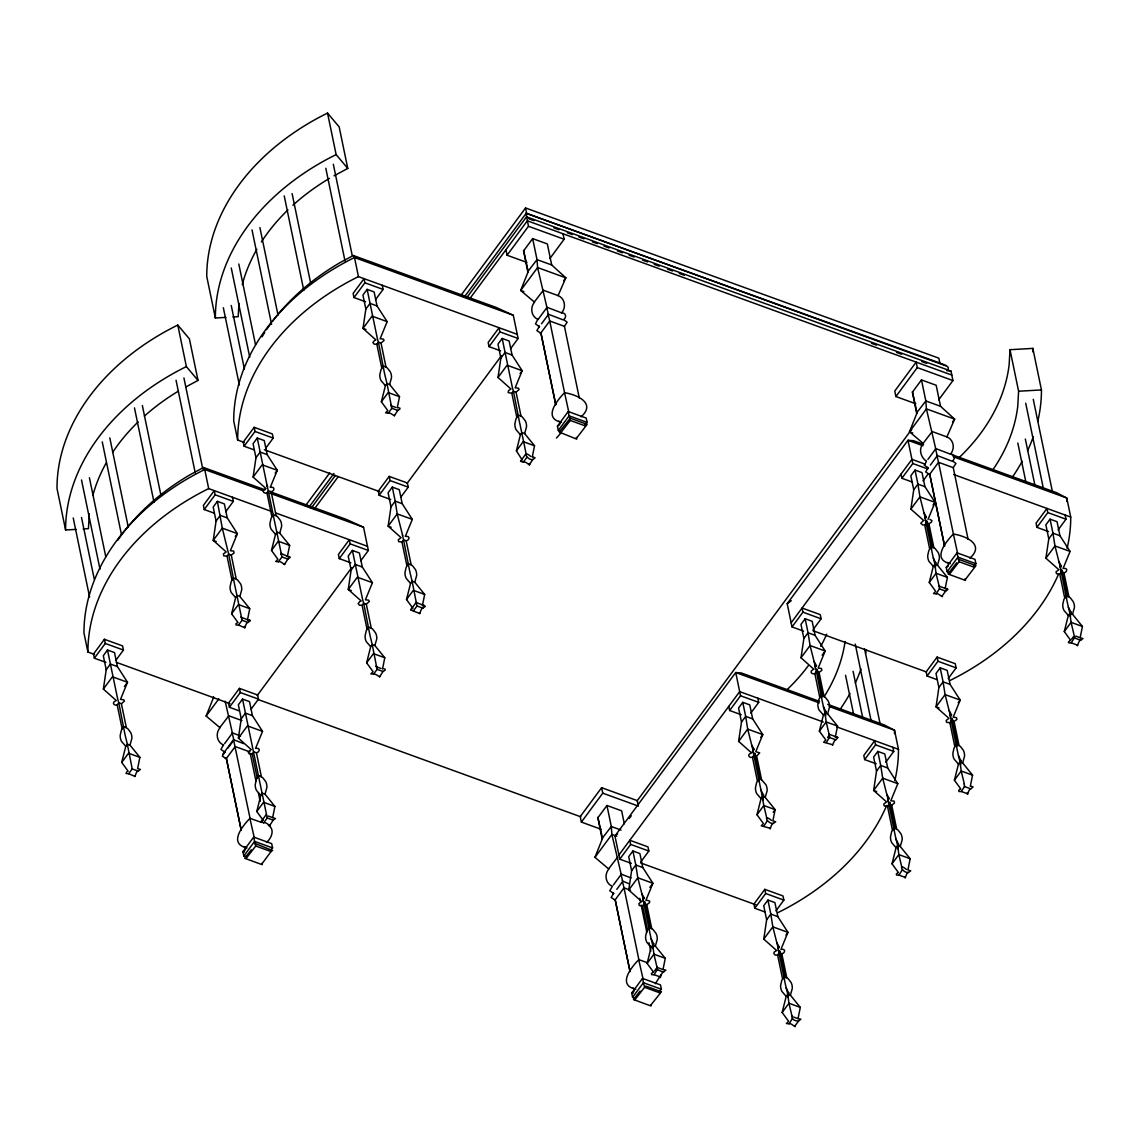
<?xml version="1.0" encoding="UTF-8"?>
<svg xmlns="http://www.w3.org/2000/svg" width="1140" height="1140" viewBox="0 0 1140 1140"><rect width="100%" height="100%" fill="white"/><g stroke="black" fill="none" stroke-linecap="round" stroke-linejoin="round"><path stroke-width="1.5" d="M243.675 743.636L233.529 739.689L250.045 818.264C242.735 825.645 227.858 843.956 247.01 847.875M241.138 616.754L242.079 620.26L248.007 622.411L250.301 620.787L241.409 617.324M268.199 816.055L275.453 818.534L273.158 820.144L267.245 817.993L260.39 785.132A26.106 1.61 74.4 0 1 259.136 779.119L242.535 699.105L249.532 701.642L252.424 715.664L262.542 731.367L255.531 748.467M281.067 553.484L281.965 556.933L287.879 559.084L290.173 557.474L281.024 553.442L281.452 554.453L275.111 524.072A26.106 1.61 74.4 0 1 273.871 518.059L257.255 438.045L264.252 440.582L267.159 454.603L277.276 470.307L270.251 487.421M530.798 456.47C521.75 448.875 527.051 460.859 532.793 459.491L535.087 457.881L532.95 456.869M835.777 739.789L829.863 737.651L828.923 734.146L837.943 737.537L835.777 739.789C834.067 739.618 832.129 747.256 832.528 744.862M938.79 585.476L939.731 588.981L945.659 591.133L947.953 589.508L939.061 586.046M213.351 697.951L213.394 697.01M527.891 272.389L523.559 250.415L528.219 271.562L520.667 290.472L534.532 302.185C529.844 307.586 531.154 316.692 538.109 319.442L546.929 307.501L537.596 267.558L537.026 259.635L532.665 238.616L547.357 243.946L551.703 264.979L565.839 277.818L558.087 295.602C565.027 298.352 566.352 307.458 561.649 312.859L546.687 307.173L548.383 314.512L541.514 323.803M602.177 839.268L597.845 817.294L602.504 838.427L594.952 857.351L608.817 869.065C604.129 874.451 605.44 883.557 612.394 886.322L609.757 890.768L613.349 893.247M916.702 413.706L912.37 391.732L917.03 412.865L909.478 431.789L923.343 443.503C917.857 449.132 921.334 458.28 926.506 461.101M89.276 513.827L88.436 528.675L83.163 528.974M238.944 303.496L238.189 316.692L232.916 316.991M1037.813 421.216A229.781 170.772 -11.7 0 0 1041.447 389.923L1032.84 348.398L1010.011 349.709L1009.156 364.558A206.696 153.601 -11.7 0 1 959.025 457.696M1010.011 349.709L1018.604 391.234L1017.764 406.082A206.696 153.601 -11.7 0 1 992.498 470.35M653.192 948.551L653.719 943.806A36.736 18.91 36.5 0 1 651.197 938.876A26.106 1.61 74.4 0 1 649.33 929.927L642.789 898.363A3.391 1.753 36.5 0 1 644.257 898.078L641.834 893.717M763.059 799.895L763.601 795.15A36.736 18.91 36.5 0 1 761.064 790.205A26.106 1.61 74.4 0 1 759.197 781.256L752.714 749.635A3.391 1.753 36.5 0 1 754.124 749.422L751.702 745.047M788.21 997.628L788.752 992.883A36.736 18.91 36.5 0 1 786.215 987.952A26.106 1.61 74.4 0 1 784.363 979.004L777.822 947.44A3.391 1.753 36.5 0 1 779.276 947.155L776.853 942.794M825.446 716.305L825.987 711.559A36.736 18.91 36.5 0 1 823.451 706.629A26.106 1.61 74.4 0 1 821.584 697.68L816.425 671.489C815.87 668.411 813.732 665.774 816.511 665.831L814.088 661.471M898.092 848.972L898.634 844.227A36.736 18.91 36.5 0 1 896.097 839.282L896.069 839.225A26.106 1.61 74.4 0 1 894.23 830.333L887.69 798.769A3.391 1.753 36.5 0 1 889.157 798.499L886.735 794.124M935.313 567.649L935.855 562.904A36.736 18.91 36.5 0 1 933.318 557.959A26.106 1.61 74.4 0 1 931.466 549.01L924.925 517.46A3.391 1.753 36.5 0 1 926.393 517.175L923.956 512.801M960.479 765.382L961.006 760.636A36.736 18.91 36.5 0 1 958.484 755.706L958.455 755.649A26.106 1.61 74.4 0 1 956.617 746.757L950.076 715.193A3.391 1.753 36.5 0 1 951.544 714.908L949.121 710.548M1070.346 616.726L1070.888 611.981A36.736 18.91 36.5 0 1 1068.351 607.036A26.106 1.61 74.4 0 1 1066.484 598.087L1060.228 567.05M116.294 700.573L103.355 689.059L106.22 669.721L103.312 655.7L107.502 650.028L114.499 652.565L117.406 666.587L127.523 682.29L120.498 699.404L123.804 699.746L124.431 701.1L121.396 703.708L118.774 702.753L117.748 699.305L107.502 650.028M217.384 501.358L213.18 507.043L216.087 521.066L213.223 540.389L226.176 551.917L223.369 553.969L223.768 555.878L227.06 556.22L228.641 554.097L222.286 528.134L217.384 501.358L224.366 503.909L227.273 517.93L237.391 533.634L230.38 550.734L233.671 551.09L234.07 552.986L231.263 555.052L228.641 554.097L233.985 581.372A26.106 1.61 74.4 0 0 235.239 587.399L241.566 617.766M266.048 488.59L253.109 477.076L255.973 457.739L253.066 443.716L257.255 438.045M251.327 749.65L238.388 738.136L241.238 718.798L238.345 704.777L242.535 699.105M367.137 289.375L377.383 338.666L378.395 342.114L381.031 343.069L384.066 340.447L383.425 339.107L380.133 338.751L387.144 321.651L377.026 305.947L374.134 291.926L367.137 289.375L362.947 295.06L365.84 309.068L362.99 328.406L375.929 339.934L375.017 340.361M352.403 550.435L362.663 599.726L363.674 603.174L366.296 604.129L369.332 601.507L368.705 600.167L365.413 599.811L372.424 582.697L362.306 567.007L359.399 552.986L352.403 550.435L348.213 556.106L351.12 570.128L348.256 589.466L361.209 600.994L360.283 601.421M405.284 536.484L412.309 519.384L402.192 503.68L399.285 489.659L392.288 487.122L388.099 492.793L391.006 506.816L388.142 526.153L401.08 537.667L398.288 539.733L398.672 541.628L401.978 541.985L403.56 539.847L402.463 535.002M526.352 454.86L520.025 424.493A26.106 1.61 74.4 0 1 518.771 418.466L513.428 391.191L511.846 393.314L508.127 392.602L508.611 390.493L510.962 389.011L498.009 377.482L500.873 358.145L497.966 344.123L502.17 338.452L509.153 341.003L512.059 355.024L522.177 370.714L515.166 387.828L518.458 388.184L519.085 389.524L516.049 392.146L513.428 391.191L512.416 387.743L502.17 338.452M643.145 900.286L643.316 900.914A3.391 1.753 36.5 0 0 645.14 902.395L642.59 905.858L639.284 905.502L638.899 903.607L641.692 901.54L628.753 890.027L631.603 870.689L628.71 856.667L632.899 850.996L639.896 853.547L642.789 867.554L652.907 883.258L645.895 900.372M754.124 749.422L751.559 752.885L738.62 741.37L741.485 722.033L738.577 708.011L742.767 702.34L749.764 704.876L752.671 718.898L762.788 734.602L755.763 751.702L759.71 752.885L756.661 756.019L761.577 779.746L765.881 784.719A26.106 17.385 -18.8 0 1 767.135 790.732L765.239 797.43L775.143 809.642L772.877 820.9L775.685 821.755L773.39 823.379C771.068 823.151 770.07 831.773 770.013 827.953M813.946 669.308L801.007 657.78L803.871 638.443L800.964 624.421L805.154 618.749L812.15 621.3L815.057 635.322L825.175 651.011L818.149 668.125L821.456 668.482L821.84 670.377L819.047 672.443L816.425 671.489M776.725 950.618L763.772 939.104L766.636 919.766L763.729 905.744L767.933 900.073L774.915 902.609L777.822 916.631L787.94 932.335L780.928 949.449M923.827 520.638L910.874 509.124L913.739 489.787L910.832 475.765L915.035 470.093L922.018 472.63L924.925 486.652L935.042 502.355L928.031 519.455M889.072 804.142L891.694 805.097L894.487 803.03L894.102 801.135L890.796 800.779L897.821 783.679L887.704 767.975L884.797 753.953L877.8 751.417L873.611 757.088L876.518 771.11L873.653 790.448L886.592 801.962L883.799 804.014L884.184 805.923L887.49 806.279L890.055 802.802A3.391 1.753 36.5 0 1 888.317 801.448L888.046 800.693M951.444 720.566L954.08 721.52L956.873 719.454L956.489 717.559L953.183 717.202L960.194 700.088L950.076 684.385L947.183 670.377L940.187 667.826L935.997 673.498L938.89 687.52L936.04 706.857L948.979 718.371L946.186 720.437L946.571 722.332L949.877 722.689L952.442 719.226A3.391 1.753 36.5 0 1 950.703 717.872L950.703 717.872M1060.571 569.202L1060.528 569.259A3.391 1.753 36.5 0 0 1062.309 570.556L1059.744 574.033L1056.452 573.677L1056.053 571.781L1058.861 569.715L1045.907 558.201L1048.772 538.864L1045.865 524.842L1050.054 519.17L1057.051 521.707L1059.958 535.729L1070.075 551.432L1063.064 568.532M624.321 823.764L621.642 810.825L606.95 805.481L611.311 826.514L611.881 834.437L621.215 874.38L613.377 884.996M115.382 701.014C111.592 702.283 113.9 706.259 117.192 704.891L118.774 702.753L124.117 730.042A26.106 1.61 74.4 0 0 125.357 736.055L127.338 744.164L129.974 745.118L139.878 757.345L137.612 768.588L140.419 769.457L138.125 771.068C135.803 770.84 134.805 779.461 134.748 775.642M247.48 619.918L249.745 608.674L239.842 596.462L237.22 595.507L235.638 597.645L231.605 613.762L238.018 622.568M284.501 563.659C285.998 566.922 280.697 560.168 278.416 561.735L275.738 561.507L277.904 559.255L271.491 550.435L275.524 534.318L277.106 532.18L279.728 533.135L289.631 545.362L287.365 556.605L289.731 556.605M272.645 817.665L274.911 806.422L265.007 794.195L262.371 793.24L260.804 795.378L256.757 811.495L263.183 820.315M397.247 407.935L399.513 396.692L389.609 384.479L386.973 383.524L384.992 375.416A26.106 1.61 74.4 0 1 383.738 369.389L378.395 342.114L376.827 344.237L374.148 344.152L372.894 342.541L374.219 340.874M382.513 668.995L384.779 657.751L374.875 645.539L372.253 644.584L370.258 636.476A26.106 1.61 74.4 0 1 369.018 630.449L363.674 603.174L362.093 605.297L359.413 605.212L358.174 603.601L359.485 601.934M406.282 536.399C410.386 535.7 409.403 540.417 406.182 540.802L403.56 539.847L408.904 567.136A26.106 1.61 74.4 0 0 410.144 573.149L412.124 581.257L414.761 582.212L424.664 594.439L422.399 605.682L425.206 606.537L422.911 608.161C420.589 607.933 419.591 616.555 419.534 612.736M532.266 457.012L534.532 445.769L524.628 433.556L522.006 432.601L520.424 434.725L516.392 450.856L522.149 459.89M658.564 967.946L663.01 969.556L665.276 958.312L655.357 946.1L652.736 945.145L651.182 938.876M835.264 737.309L837.529 726.066L827.626 713.854L824.99 712.899L823.436 706.643M793.597 1017.023L798.029 1018.633L800.294 1007.39L790.39 995.177L787.769 994.223L786.215 987.952M933.318 557.973L934.871 564.229L937.493 565.183L947.397 577.41L945.131 588.653L947.497 588.639M896.083 839.297L897.636 845.552L900.272 846.507L910.176 858.719L907.91 869.977L910.718 870.832L908.423 872.456C906.129 872.228 905.075 880.864 905.046 877.031M970.297 786.386L972.562 775.143L962.659 762.931L960.023 761.976L958.469 755.706M1075.733 636.106L1080.164 637.73L1082.43 626.473L1072.526 614.26L1069.904 613.306L1068.351 607.05M128.15 771.239L121.724 762.418L125.771 746.301L127.338 744.164L132.212 768.916L138.125 771.068M394.511 415.487C395.495 417.212 390.222 412.067 388.298 413.065L385.619 412.851L387.785 410.585L381.358 401.779L385.405 385.662L386.973 383.524L391.334 405.783L395.765 407.407M379.777 676.547C380.774 678.272 375.502 673.127 373.564 674.125L370.885 673.911L373.051 671.645L366.638 662.839L370.671 646.708L372.253 644.584L376.599 666.843L381.031 668.468M412.936 608.332L406.51 599.512L410.557 583.395L412.124 581.257L416.485 603.53L416.057 602.504L424.75 605.668M653.548 972.206L647.121 963.4L651.154 947.269L653.719 943.806M769.842 828.181L761.249 825.802L763.415 823.55L757.003 814.73L761.035 798.613L763.601 795.15M832.229 744.591L823.636 742.226L825.802 739.96L819.375 731.153L823.422 715.022L825.987 711.559M795.178 1025.687C796.618 1029.135 790.847 1022.295 789.08 1023.763L786.415 1023.535L788.567 1021.283L782.154 1012.462L786.187 996.346L788.752 992.883M942.281 595.707C943.721 599.155 937.949 592.301 936.197 593.783L933.518 593.555L935.669 591.304L929.257 582.483L933.29 566.366L935.855 562.904M898.448 872.613L892.022 863.806L896.069 847.69L898.634 844.227M960.835 789.037L954.408 780.23L958.455 764.099L961.006 760.636M1070.702 640.381L1064.29 631.56L1068.322 615.443L1070.888 611.981M223.169 745.346L220.946 749.45L224.537 751.93M660.886 974.857L655.343 983.72M224.623 752.329L222.343 756.19L225.877 758.428M539.149 326.767L536.869 330.629L540.403 332.866M613.434 893.646L611.154 897.508L614.688 899.745M927.96 468.084L925.68 471.946L929.214 474.183M222.699 745.745L223.583 745.004C216.629 742.254 215.317 733.148 220.006 727.748L206.141 716.034L213.693 697.124M265.136 489.032C261.359 490.3 263.668 494.276 266.945 492.907L268.527 490.77L271.149 491.725C274.37 491.34 275.353 486.623 271.249 487.322M930.326 465.12L937.194 455.829L935.498 448.476L950.461 454.162C955.163 448.775 953.838 439.67 946.898 436.905L954.65 419.135L940.529 406.296L925.837 400.952L921.476 379.919L936.168 385.263L940.529 406.296M129.974 745.118L131.87 738.421A26.106 17.385 -18.8 0 0 130.615 732.407L127.666 728.56L123.676 726.479L121.339 730.327L120.213 735.314A26.106 17.385 -18.8 0 0 121.453 741.342L125.771 746.301M239.842 596.462L241.737 589.765A26.106 17.385 -18.8 0 0 240.497 583.737L237.533 579.904L233.558 577.823L231.22 581.671L230.095 586.658A26.106 17.385 -18.8 0 0 231.335 592.672L235.638 597.645M279.728 533.135L281.623 526.438A26.106 17.385 -18.8 0 0 280.369 520.424L277.419 516.577L273.443 514.496L271.092 518.344L269.966 523.331A26.106 17.385 -18.8 0 0 271.22 529.359L275.524 534.318M389.609 384.479L391.49 377.782A26.106 17.385 -18.8 0 0 390.251 371.754L387.286 367.921L383.311 365.84L380.974 369.688L379.848 374.675A26.106 17.385 -18.8 0 0 381.088 380.689L385.405 385.662M265.007 794.195L266.888 787.498A26.106 17.385 -18.8 0 0 265.649 781.484L262.685 777.637L258.709 775.556L256.372 779.404L255.246 784.391A26.106 17.385 -18.8 0 0 256.486 790.419L260.804 795.378M374.875 645.539L376.77 638.842A26.106 17.385 -18.8 0 0 375.516 632.814L372.566 628.981L368.591 626.9L366.239 630.748L365.114 635.735A26.106 17.385 -18.8 0 0 366.368 641.749L370.671 646.708M414.761 582.212L416.656 575.515A26.106 17.385 -18.8 0 0 415.402 569.501L412.452 565.654L408.462 563.573L406.125 567.421L404.999 572.408A26.106 17.385 -18.8 0 0 406.253 578.436L410.557 583.395M524.628 433.556L526.523 426.859A26.106 17.385 -18.8 0 0 525.284 420.831L522.32 416.998L518.344 414.917L516.007 418.765L514.881 423.752A26.106 17.385 -18.8 0 0 516.121 429.766L520.424 434.725M645.14 902.395L650.057 926.122L646.736 931.309L645.611 936.282A26.106 17.385 -18.8 0 0 646.85 942.31L651.154 947.269M655.357 946.1L657.253 939.403A26.106 17.385 -18.8 0 0 656.013 933.375L653.049 929.542L649.073 927.461M753.284 752.372L753.241 752.428A3.391 1.753 36.5 0 0 755.022 753.725L759.938 777.466L756.604 782.639L755.478 787.626A26.106 17.385 -18.8 0 0 756.732 793.64L761.035 798.613M815.67 668.795L815.627 668.852A3.391 1.753 36.5 0 0 817.409 670.149L822.325 693.875L818.99 699.062L817.865 704.05A26.106 17.385 -18.8 0 0 819.119 710.063L823.422 715.022M827.626 713.854L829.521 707.156A26.106 17.385 -18.8 0 0 828.267 701.129L825.317 697.295L821.327 695.215M925.538 520.125L925.495 520.182A3.391 1.753 36.5 0 0 927.276 521.493L932.192 545.219L928.872 550.392L927.746 555.38A26.106 17.385 -18.8 0 0 928.986 561.407L933.29 566.366M937.493 565.183L939.389 558.486A26.106 17.385 -18.8 0 0 938.149 552.472L935.185 548.625L931.209 546.545M778.435 950.105L778.392 950.162A3.391 1.753 36.5 0 0 780.173 951.473L785.09 975.199L781.769 980.386L780.629 985.359A26.106 17.385 -18.8 0 0 781.883 991.387L786.187 996.346M790.39 995.177L792.286 988.466A26.106 17.385 -18.8 0 0 791.046 982.452L788.082 978.605L784.106 976.538M890.055 802.802L894.971 826.529L891.637 831.716L890.511 836.703A26.106 17.385 -18.8 0 0 891.751 842.716L896.069 847.69M900.272 846.507L902.168 839.81A26.106 17.385 -18.8 0 0 900.914 833.782L897.964 829.948L893.974 827.868M952.442 719.226L957.344 742.952L954.023 748.139L952.898 753.113A26.106 17.385 -18.8 0 0 954.137 759.14L958.455 764.099M962.659 762.931L964.54 756.233A26.106 17.385 -18.8 0 0 963.3 750.206L960.336 746.372L956.36 744.292M1062.309 570.556L1067.225 594.296L1063.891 599.469L1062.765 604.457A26.106 17.385 -18.8 0 0 1064.019 610.484L1068.322 615.443M1072.526 614.26L1074.422 607.563A26.106 17.385 -18.8 0 0 1073.168 601.549L1070.218 597.702L1066.242 595.622M266.29 814.487L260.889 821.926L263.696 822.795C265.962 821.227 271.277 827.982 269.781 824.719M422.911 608.161L416.998 606.01L416.057 602.504L410.642 609.943L419.52 613.405M525.925 453.848L520.51 461.287L523.331 462.142C526.124 460.56 531.169 468.013 529.259 463.51M265.649 448.291L273.201 438.074L272.346 433.927L254.163 427.315L243.262 442.064L244.117 446.224L254.035 449.83M244.117 446.224L255.018 431.476L254.163 427.315M353.998 297.554L364.9 282.805L364.031 278.659L353.129 293.408L353.998 297.554L365.57 301.772M115.895 660.274L123.448 650.057L122.593 645.91L104.41 639.298L93.494 654.047L94.364 658.207L105.935 662.411M94.364 658.207L105.265 643.459L104.41 639.298M204.231 509.537L215.147 494.789L214.277 490.642L203.376 505.391L204.231 509.537L214.149 513.143M255.973 457.739L260.162 452.067L267.159 454.603M365.84 309.068L370.044 303.397L377.026 305.947M375.53 299.635L383.083 289.418L382.214 285.257M106.22 669.721L110.409 664.05L117.406 666.587M216.087 521.066L220.277 515.38L227.273 517.93M225.777 511.618L233.315 501.401L232.46 497.24M253.109 477.076L262.171 464.821L277.276 470.307L275.168 473.143M103.355 689.059L112.418 676.804L127.523 682.29L124.374 686.551M235.296 536.47L237.391 533.634L222.286 528.134L213.223 540.389L216.244 541.486M271.491 550.435L278.288 541.229L289.631 545.362M381.358 401.779L388.17 392.573L399.513 396.692M305.377 505.861L329.731 472.929M460.988 295.331L525.554 207.965L938.847 358.174L939.844 363.019C942.196 364.187 952.313 366.453 946.77 370.671L950.988 371.099L952.94 380.56L938.69 399.855M309.467 506.516L333.906 473.485M464.108 297.312L526.552 212.824L525.554 207.965M121.724 762.418L128.535 753.212L139.878 757.345M231.605 613.762L238.403 604.556L249.745 608.674M311.02 508.397L335.317 475.522M467.357 296.87L526.509 216.828L950.988 371.099M313.956 509.509L338.252 476.634M470.293 297.982L527.336 220.804L951.815 375.074M278.416 561.735L281.965 556.933M388.298 413.065L391.847 408.277L390.892 404.771L391.334 405.783M527.008 262.471L507.086 255.232L528.476 226.29L526.01 213.123L945.758 365.812M126.896 771.766L125.984 773.49L128.663 773.718L132.212 768.916M237.362 622.796L235.923 623.822L236.18 625.062L238.545 625.048L242.079 620.26M287.879 559.084L284.487 564.328M398.558 407.75L399.926 408.163L399.855 409.174L397.76 410.428L394.369 415.673M248.007 622.411C245.157 622.668 244.901 631.346 244.473 626.416M134.734 776.312L128.663 773.718M244.615 627.655L238.545 625.048M523.859 250.529L532.665 238.616M206.141 716.034L218.837 698.849M549.879 258.538L564.129 239.243L563.003 233.771M400.682 497.368L408.234 487.151L407.379 483.004L389.196 476.392L378.28 491.141L379.15 495.301L390.721 499.505M379.15 495.301L390.051 480.553L389.196 476.392M489.017 346.631L499.933 331.882L499.064 327.721L488.162 342.485L489.017 346.631L500.588 350.835M250.928 709.351L258.481 699.134L257.612 694.987L239.429 688.375L228.527 703.124L229.397 707.284L239.315 710.89M229.397 707.284L240.298 692.536L239.429 688.375M339.264 558.614L350.165 543.865L349.31 539.705L338.409 554.468L339.264 558.614L350.835 562.818M406.966 483.545L501.5 355.652M391.006 506.816L395.195 501.144L392.288 487.122M500.873 358.145L505.063 352.474L512.059 355.024M510.563 348.712L518.101 338.495L513.299 315.267L496.157 307.43L353.3 255.503L339.791 262.784A222.143 165.086 -11.7 0 0 272.503 321.352M257.213 695.528L351.733 567.635M563.716 280.682L565.839 277.818L537.596 267.558L520.667 290.472L523.901 291.655M241.238 718.798L245.442 713.127L252.424 715.664M351.12 570.128L355.31 564.457L362.306 567.007M224.552 743.679L232.403 733.063L225.136 701.228M360.81 560.695L368.348 550.478L363.546 527.25L346.403 519.413L269.995 491.639M498.009 377.482L507.072 365.228L522.177 370.714L520.082 373.564M222.856 754.139L233.529 739.689M227.971 748.04L232.873 741.399M238.388 738.136L247.437 725.881L262.542 731.367M250.415 750.091L248.292 752.272L248.919 753.611L252.225 753.968L253.792 751.83L256.429 752.785C259.649 752.4 260.632 747.683 256.514 748.381M406.51 599.512L413.321 590.306L424.664 594.439M516.392 450.856L523.189 441.65L534.532 445.769M256.757 811.495L263.568 802.289L274.911 806.422M366.638 662.839L373.435 653.633L384.779 657.751M413.45 610.812L416.998 606.01M523.331 462.142L526.865 457.354M263.696 822.795L267.245 817.993M373.564 674.125L377.112 669.337L376.172 665.831L376.599 666.843M270.665 849.785L272.674 850.397L271.035 851.566L255.745 846.008L255.075 843.5L270.665 849.785L272.574 847.932L271.676 843.629L253.693 837.088L242.906 851.68L243.789 855.998L245.143 856.482M559.683 430.92L558.315 430.435L557.432 426.118L568.219 411.526L586.202 418.067L587.1 422.37L585.134 425.035M532.793 459.491L529.402 464.75M261.887 863.393L262.171 864.69L244.672 858.249L251.313 849.742M273.158 820.144L269.767 825.389M383.838 668.809L385.192 669.223L385.135 670.235L383.026 671.474L379.634 676.732M556.42 438.045L561.108 432.844L576.697 439.128L576.284 437.418M255.745 846.008L246.097 858.506M576.398 438.401L587.114 424.379L569.601 417.938L570.271 420.446L560.624 432.944M261.872 863.963L271.035 851.566M638.129 804.755L637.289 800.636L601.621 787.683L580.231 816.611L581.372 822.097L601.293 829.336M581.372 822.097L602.761 793.155L601.621 787.683M895.898 396.535L917.287 367.593L916.147 362.121L894.758 391.049L895.898 396.535L915.819 403.774M598.144 817.394L606.95 805.481M912.67 391.832L921.476 379.919M594.952 857.351L611.881 834.437L616.868 836.247M637.018 800.993L911.672 429.395M631.318 863.379L619.761 859.175L614.945 835.948L735.727 672.529L741.356 672.971L819.432 701.342M803.586 631.132L792.015 626.929L787.198 603.701L907.981 440.282L913.625 440.724L923.585 444.344M629.251 818.52L631.289 815.77M618.892 855.029L739.675 691.61L823.251 721.991M617.638 857.123L608.532 868.965M791.146 622.782L911.929 459.363L925.31 464.222M619.761 859.175L630.662 844.427L629.793 840.265L647.976 846.877L648.845 851.039L640.908 861.769M741.2 714.723L729.629 710.519L740.53 695.756L735.727 672.529L819.304 702.91M792.015 626.929L802.916 612.18L802.061 608.019L820.244 614.631L821.099 618.792L813.162 629.522M911.801 481.878L901.883 478.273L912.798 463.524L907.981 440.282L923.03 445.754M952.527 422L954.65 419.135L926.407 408.875L925.837 400.952L916.731 412.766M927.903 459.434L935.74 448.818L926.407 408.875L909.478 431.789L912.712 432.958M616.783 889.357L621.685 882.716M631.603 870.689L635.807 865.018L632.899 850.996M741.485 722.033L745.674 716.362L742.767 702.34M803.871 638.443L808.06 632.771L805.154 618.749M913.739 489.787L917.928 484.115L915.035 470.093M750.79 713.099L758.713 702.368L757.858 698.221M923.044 480.852L928.003 474.155M628.753 890.027L637.802 877.772L635.807 865.018L642.789 867.554M738.62 741.37L747.683 729.116L745.674 716.362L752.671 718.898M801.007 657.78L810.07 645.525L808.06 632.771L815.057 635.322M910.874 509.124L919.937 496.869L917.928 484.115L924.925 486.652M649.885 887.348L652.907 883.258L637.802 877.772L643.274 899.417L644.257 898.078M760.779 737.323L762.788 734.602L747.683 729.116L753.141 750.747L752.671 749.693M822.154 655.101L825.175 651.011L810.07 645.525L815.527 667.171M933.033 505.077L935.042 502.355L919.937 496.869L925.395 518.5L926.393 517.175M750.647 753.326C746.871 754.594 749.18 758.556 752.457 757.202L755.022 753.725M813.034 669.736C809.243 671.018 811.566 674.98 814.844 673.612L817.409 670.149M922.901 521.08L920.792 523.26L922.816 525.027L924.711 524.956L927.276 521.493M647.121 963.4L653.933 954.194L652.736 945.145M757.003 814.73L763.8 805.524L761.064 790.219M819.375 731.153L826.187 721.948L824.99 712.899M929.257 582.483L936.054 573.278L934.871 564.229M645.725 986.086L659.476 991.087L661.385 989.249L660.488 984.931L642.504 978.391L631.717 992.997L632.6 997.315L633.968 997.799M948.494 572.237L947.14 571.739L946.243 567.435L957.03 552.829L975.014 559.37L975.911 563.687L973.959 566.338M656.683 967.304C660.017 966.991 651.481 968.43 663.523 972.035L665.831 970.083L663.01 969.556M773.39 823.379C767.334 824.277 762.532 813.034 771.395 820.358M654.431 971.009L656.198 968.601M828.965 734.189L829.35 735.158L827.569 737.566M650.798 1005.11L650.983 1005.993L633.484 999.552L640.124 991.045M956.688 562.732L948.01 573.99L965.509 580.431L965.096 578.721M773.205 812.279L775.143 809.642L763.8 805.524L766.807 818.292M657.424 969.356L654.061 974.686L651.695 974.7L651.439 973.446L652.878 972.434M767.306 820.7L763.928 826.03M642.504 978.391L644.556 987.311L634.909 999.823M965.21 579.704L975.926 565.682L958.412 559.241L959.096 561.749L949.435 574.261M829.692 737.11L826.315 742.439M939.56 588.454L936.197 593.783M660.145 976.61C660.188 980.428 661.2 971.822 663.523 972.035M942.11 595.935L945.659 591.133M650.683 1005.266L661.485 991.715L659.476 991.087M775.941 910.846L783.864 900.115L783.009 895.955L764.826 889.343L753.925 904.106L754.78 908.252L764.698 911.857M948.195 678.599L956.132 667.869L955.263 663.708L937.08 657.096L926.179 671.859L927.048 676.006L936.966 679.611M754.78 908.252L765.681 893.504L764.826 889.343M864.661 759.596L875.563 744.833L874.708 740.687L863.792 755.435L864.661 759.596L876.232 763.8M927.048 676.006L937.949 661.257L937.08 657.096M1036.916 527.35L1047.817 512.587L1046.962 508.44L1036.061 523.189L1036.916 527.35L1048.486 531.553M766.636 919.766L770.825 914.095L767.933 900.073M876.518 771.11L880.707 765.439L877.8 751.417M938.89 687.52L943.094 681.848L940.187 667.826M1048.772 538.864L1052.961 533.192L1050.054 519.17M885.808 762.176L893.746 751.445L892.891 747.284M1058.077 529.929L1066 519.199L1065.145 515.052M763.772 939.104L772.835 926.848L770.825 914.095L777.822 916.631M1045.907 558.201L1054.97 545.946L1052.961 533.192L1059.958 535.729M785.93 935.056L787.94 932.335L772.835 926.848L778.292 948.494L779.276 947.155M958.184 702.81L960.194 700.088L945.089 694.602L943.094 681.848L950.076 684.385M777.879 947.369L778.292 948.494M887.747 798.712L888.174 799.824L889.157 798.499M950.133 715.136L950.56 716.248L951.544 714.908M1058.989 561.878L1061.411 566.252L1060.428 567.577L1054.97 545.946L1070.075 551.432M775.798 951.059C772.022 952.342 774.331 956.303 777.608 954.935L780.173 951.473M782.154 1012.462L788.951 1003.257L787.769 994.223M892.022 863.806L898.833 854.601L897.636 845.552M954.408 780.23L961.219 771.025L960.023 761.976M1064.29 631.56L1071.087 622.355L1069.904 613.306M791.716 1016.367C792.671 1013.446 789.407 1020.813 798.542 1021.112L800.864 1019.16L798.029 1018.633M908.423 872.456C902.324 873.297 897.565 862.111 906.428 869.435M1080.164 637.73L1082.986 638.585L1080.677 640.21L1074.764 638.058L1071.087 622.355L1082.43 626.473M1071.586 639.17L1073.367 636.776M792.457 1018.433L789.08 1023.763M902.339 869.777L898.961 875.107L896.596 875.107L896.339 873.867L897.793 872.855M964.226 783.793L964.469 786.529L970.81 788.866L973.118 786.914L970.966 786.244M1074.592 637.531L1071.215 642.86L1068.864 642.86L1068.408 641.991L1070.047 640.609M960.179 789.265L958.726 790.277L958.982 791.531L961.348 791.516L964.711 786.187M795.007 1025.915L798.542 1021.112M967.276 792.884C967.718 797.815 967.96 789.136 970.81 788.866M1077.314 644.784C1077.357 648.603 1078.369 639.982 1080.677 640.21M526.167 213.308L939.844 363.019M581.058 416.855C596.32 403.332 577.396 394.725 564.571 392.702L568.86 412.424M266.532 842.417C271.377 838.442 275.267 829.364 268.37 825.346M969.869 558.158C985.131 544.649 966.207 536.042 953.396 534.019L957.671 553.726M815.043 666.116L815.1 666.059A3.391 1.753 36.5 0 1 816.511 665.831M537.824 319.343L535.472 323.888L539.063 326.368M520.709 460.916L521.564 460.19M410.828 609.572L412.281 608.561M261.074 821.555L262.528 820.544M585.191 424.223L587.1 422.37L569.116 415.829L568.219 411.526M974.002 565.526L975.911 563.687L957.928 557.147L957.03 552.829M538.664 327.137L539.277 326.353M561.649 312.859C566.209 312.531 566.965 318.117 563.103 319.87L548.055 314.127L549.722 320.981L564.442 326.339L567.136 322.164L564.158 319.998M224.138 752.699L224.751 751.915M927.476 468.455L928.088 467.671M950.461 454.162C955.021 453.848 955.776 459.42 951.914 461.173L936.881 455.43L938.534 462.299L953.254 467.642L955.947 463.467L952.983 461.315M612.949 894.017L613.562 893.233M787.198 603.701L791.231 600.68M614.945 835.948L617.624 833.924M557.432 426.118L559.455 424.835L560.538 422L558.7 421.159M946.243 567.435L948.266 566.153M334.02 175.831L347.771 168.435L339.164 126.911L327.536 113.074A229.781 170.772 -11.7 0 0 206.753 276.478L215.36 318.003L225.891 317.405M185.792 386.987L198.004 380.418L189.411 338.894L177.783 325.057A229.781 170.772 -11.7 0 0 57 488.462L65.593 529.986L76.138 529.388M265.007 489.83L203.547 467.486L190.024 474.767A222.143 165.086 -11.7 0 0 117.748 540.289M560.267 431.233L558.315 430.435L569.116 415.829L569.914 418.665L559.241 431.96L560.168 432.986M926.293 522.818L928.915 523.773L931.28 522.277L931.964 520.638L929.927 519.398M1061.326 571.895L1063.948 572.85C1067.168 572.451 1068.166 567.734 1064.048 568.447M644.157 903.735L646.793 904.69L649.586 902.623L649.615 901.099L646.879 900.272M779.19 952.798L781.812 953.752C785.033 953.368 786.03 948.651 781.912 949.349M949.078 572.536L947.14 571.739L957.928 557.147L958.726 559.968M248.164 619.775L249.845 619.918M835.933 737.167L837.615 737.309M927.875 467.685L924.284 465.205L926.364 461.615M1018.604 391.234L1041.447 389.923M539.833 332.794L540.901 332.923L549.722 320.981L564.571 392.702C557.26 400.083 542.384 418.394 561.536 422.313M928.644 474.098L929.713 474.24L938.534 462.299L953.396 534.019C946.086 541.386 931.209 559.697 950.361 563.63M225.307 758.356L226.376 758.485L235.196 746.543L249.917 751.901M614.118 899.66L615.187 899.802L624.007 887.861L622.34 881.006L629.209 883.771M538.479 326.268L539.562 326.453M927.29 467.571L928.373 467.771M223.953 751.83L225.022 752.015M612.764 893.147L613.847 893.332M246.212 856.625L243.789 855.998L254.59 841.391L253.693 837.088M635.023 997.942L632.6 997.315L643.402 982.709L661.385 989.249M528.846 218.78L533.862 220.604M553.912 227.886L558.928 229.71M567.293 232.745L572.308 234.569M578.992 237.006L584.008 238.83M592.372 241.865L597.389 243.689M604.072 246.112L609.088 247.936M617.438 250.971L622.454 252.795M629.138 255.232L634.154 257.056M642.518 260.091L647.534 261.915M654.218 264.338L659.234 266.161M667.598 269.197L672.614 271.021M679.298 273.458L684.314 275.281M871.544 343.325L876.56 345.149M896.61 352.445L901.626 354.255M921.69 361.551L926.706 363.375M528.476 226.29L564.129 239.243M917.287 367.593L952.94 380.56M551.703 264.979L537.026 259.635L527.92 271.448M558.087 295.602L543.353 290.244L534.247 302.086M946.898 436.905L932.178 431.561L923.058 443.403M951.829 454.618L1056.466 492.651L1066.784 498.009L1070.731 517.076A229.781 170.772 -11.7 0 1 1067.097 548.383M953.111 456.684L1066.784 498.009A229.781 170.772 -11.7 0 1 1066.755 501.472M953.724 474.553L1070.731 517.076M513.299 315.267L354.497 257.54L353.3 255.503M912.798 463.524L927.661 468.925M1047.817 512.587L1066 519.199M244.345 442.463L237.662 440.04L233.714 420.959A229.781 170.772 -11.7 0 1 354.497 257.54L358.445 276.621L517.247 334.334M364.9 282.805L383.083 289.418M499.933 331.882L518.101 338.495M387.144 321.651L372.039 316.151L362.99 328.406L366.011 329.503M570.271 420.446L585.561 426.004M959.096 561.749L974.372 567.307M947.397 577.41L936.054 573.278L939.218 586.501M1071.215 642.86L1077.129 645.012M391.847 408.277L397.76 410.428M802.916 612.18L821.099 618.792M937.949 661.257L956.132 667.869M812.891 630.677L926.549 671.987M255.018 431.476L273.201 438.074M390.051 480.553L408.234 487.151M264.409 449.759L379.748 491.682M402.192 503.68L395.195 501.144L397.205 513.898L402.662 535.529M939.061 707.954L936.04 706.857L945.089 694.602L950.56 716.248M412.309 519.384L397.205 513.898L388.142 526.153L391.163 527.25M263.24 490.784L204.73 469.523L203.547 467.486M269.923 493.221L363.546 527.25M827.74 704.363L884.212 724.898L894.529 730.256L898.477 749.322A229.781 170.772 -11.7 0 1 894.843 780.629M829.336 706.558L894.529 730.256A229.781 170.772 -11.7 0 1 894.487 733.704M94.591 654.446L87.908 652.023L83.961 632.942A229.781 170.772 -11.7 0 1 204.73 469.523L208.691 488.604L272.204 511.689M275.552 512.9L367.493 546.317M215.147 494.789L233.315 501.401M350.165 543.865L368.348 550.478M837.529 726.066L826.187 721.948L829.193 734.716M972.562 775.143L961.219 771.025L964.383 784.235M836.632 726.85L898.477 749.322M740.53 695.756L758.713 702.368M875.563 744.833L893.746 751.445M961.348 791.516L967.261 793.668M887.704 767.975L880.707 765.439L882.716 778.178L888.174 799.824M372.424 582.697L357.319 577.211L348.256 589.466L351.277 590.563M897.821 783.679L882.716 778.178L873.653 790.448L876.674 791.545M758.955 778.791L761.577 779.746M762.617 796.475L765.239 797.43M910.176 858.719L898.833 854.601L901.84 867.369M377.112 669.337L383.026 671.474M898.961 875.107L904.875 877.259M602.761 793.155L638.414 806.123M621.101 830.077L611.311 826.514L602.205 838.327M105.265 643.459L123.448 650.057M240.298 692.536L258.481 699.134M258.267 699.604L580.802 816.824M630.662 844.427L648.845 851.039M765.681 893.504L783.864 900.115M116.323 662.34L229.995 703.665M640.623 862.923L755.962 904.847M241.922 720.566L228.827 715.806L219.721 727.648M240.583 736.041L232.161 732.735L233.857 740.074M631.033 877.943L620.972 874.038L622.668 881.391M630.548 890.24L624.007 887.861L638.856 959.581C631.546 966.948 616.669 985.259 635.835 989.192M665.276 958.312L653.933 954.194L656.925 966.962M800.294 1007.39L788.951 1003.257L791.958 1016.039M261.502 822.424L249.888 818.292L254.334 837.986M647.036 962.559L638.699 959.609L643.145 979.289M654.061 974.686L659.975 976.837M272.574 847.932L254.59 841.391L255.388 844.227M644.556 987.311L659.846 992.869M244.259 852.178L242.906 851.68L244.929 850.397L246.012 847.562L244.16 846.721M633.071 993.481L631.717 992.997L633.74 991.715L634.823 988.879L632.985 988.038M947.511 562.476L949.349 563.303M327.536 113.074L336.129 154.598L347.771 168.435M177.783 325.057L186.376 366.581L198.004 380.418M267.629 486.452L267.159 485.398L267.33 486.623M1033.268 399.328L1052.476 492.024M1063.948 572.85L1068.864 596.576M1025.715 403.261L1043.499 489.089M1059.744 574.033L1064.66 597.759M1025.344 439.071L1034.949 485.412M1017.806 443.032L1025.63 480.795M953.254 467.642L968.116 539.363M928.915 523.773L933.831 547.499M924.711 524.956L929.627 548.682M954.08 721.52L958.997 745.247M901.027 474.112L901.883 478.273M949.877 722.689L954.793 746.415M864.576 648.731L880.208 724.27M891.694 805.097L896.61 828.823M855.242 644.086L870.875 719.611M887.49 806.279L892.406 830.006M853.091 671.318L862.695 717.659M845.552 675.279L853.718 714.751M819.047 672.443L823.964 696.17M814.844 673.612L819.76 697.338M752.457 757.202L757.373 780.928M781.812 953.752L786.728 977.493M728.774 706.358L729.629 710.519M777.608 954.935L782.524 978.662M564.442 326.339L579.305 398.059M646.793 904.69L651.695 928.416M642.59 905.858L647.491 929.585M505.946 249.745L507.086 255.232M639.797 898.334L640.495 901.74M641.207 905.16L646.865 932.491M648.988 942.737L650.755 951.273M516.049 392.146L520.966 415.872M511.846 393.314L516.762 417.041M381.031 343.069L385.947 366.795M376.827 344.237L381.743 367.964M333.322 164.231L352.16 255.218M406.182 540.802L411.098 564.528M325.812 168.292L345.007 260.989M401.978 541.985L406.895 565.711M292.111 193.601L310.593 282.863M284.231 195.895L303.781 290.315M366.296 604.129L371.213 627.855M362.093 605.297L367.009 629.024M259.906 227.601L278.032 315.153M252.011 229.881L271.562 324.287M238.802 264.024L255.517 344.708M231.263 267.986L249.745 357.248M271.149 491.725L276.065 515.451M231.249 305.506L244.402 369.018M266.945 492.907L271.862 516.634M223.34 307.729L239.343 384.978M231.263 555.052L236.18 578.778M227.06 556.22L231.976 579.961M183.925 377.939L202.763 468.911M256.429 752.785L261.345 776.511M176.059 380.276L195.254 472.972M252.225 753.968L257.141 777.694M250.273 753.611L255.93 780.928M258.41 792.884L260.177 801.42M142.358 405.584L160.84 494.846M134.477 407.892L154.028 502.298M109.796 437.86L128.279 527.136M102.258 441.864L121.453 534.56M89.404 477.717L105.764 556.691M81.51 479.969L99.992 569.231M121.396 703.708L126.312 727.434M81.496 517.489L94.292 579.291M117.192 704.891L122.108 728.617M73.231 517.988L89.576 596.961M931.451 548.967L931.466 549.01A36.736 18.91 36.5 0 1 932.192 545.219M956.602 746.714L956.617 746.757A36.736 18.91 36.5 0 1 957.344 742.952M759.197 781.214L759.197 781.256A36.736 18.91 36.5 0 1 759.938 777.466M784.348 978.961L784.363 979.004A36.736 18.91 36.5 0 1 785.09 975.199M821.584 697.623A36.736 18.91 36.5 0 1 822.325 693.875M1058.276 574.76A229.781 170.772 -11.7 0 1 949.962 680.495M1033.239 436.805A229.781 170.772 -11.7 0 1 1027.596 450.656M1022.224 461.258A229.781 170.772 -11.7 0 1 1012.12 477.475M1032.84 348.398A229.781 170.772 -11.7 0 1 1032.797 351.861M1066.484 598.044A36.736 18.91 36.5 0 1 1067.225 594.296M1060.001 566.466A3.391 1.753 36.5 0 1 1061.411 566.252M237.662 440.04A229.781 170.772 -11.7 0 1 358.445 276.621M242.279 284.63A206.696 153.601 -11.7 0 1 256.856 249.346M261.373 241.951A206.696 153.601 -11.7 0 1 287.964 209.874M292.894 205.243A206.696 153.601 -11.7 0 1 329.417 178.382M215.36 318.003A229.781 170.772 -11.7 0 1 336.129 154.598M262.029 336.827A222.143 165.086 -11.7 0 1 264.694 332.552M266.546 329.716A222.143 165.086 -11.7 0 1 271.477 322.734M87.908 652.023A229.781 170.772 -11.7 0 1 208.691 488.604M92.939 495.045A206.696 153.601 -11.7 0 1 106.262 462.826M112.575 452.48A206.696 153.601 -11.7 0 1 138.197 421.857M144.395 416.1A206.696 153.601 -11.7 0 1 178.125 391.291M65.593 529.986A229.781 170.772 -11.7 0 1 186.376 366.581M886.678 805.467A229.781 170.772 -11.7 0 1 777.694 912.741M845.096 641.464A206.696 153.601 -11.7 0 1 824.106 696.754M866.315 649.985A229.781 170.772 -11.7 0 1 865.545 653.462M860.985 669.052A229.781 170.772 -11.7 0 1 855.342 682.903M849.97 693.491A229.781 170.772 -11.7 0 1 839.866 709.721M826.685 634.168A206.696 153.601 -11.7 0 1 820.757 646.309M808.545 665.389A206.696 153.601 -11.7 0 1 786.771 689.942M894.23 830.29A36.736 18.91 36.5 0 1 894.971 826.529M649.33 929.87A36.736 18.91 36.5 0 1 650.057 926.122M540.901 332.923L555.75 404.657L540.901 332.923M929.713 474.24L944.561 545.96L929.713 474.24M226.376 758.485L241.224 830.219L226.376 758.485M615.187 899.802L630.035 971.522L615.187 899.802"/></g></svg>
